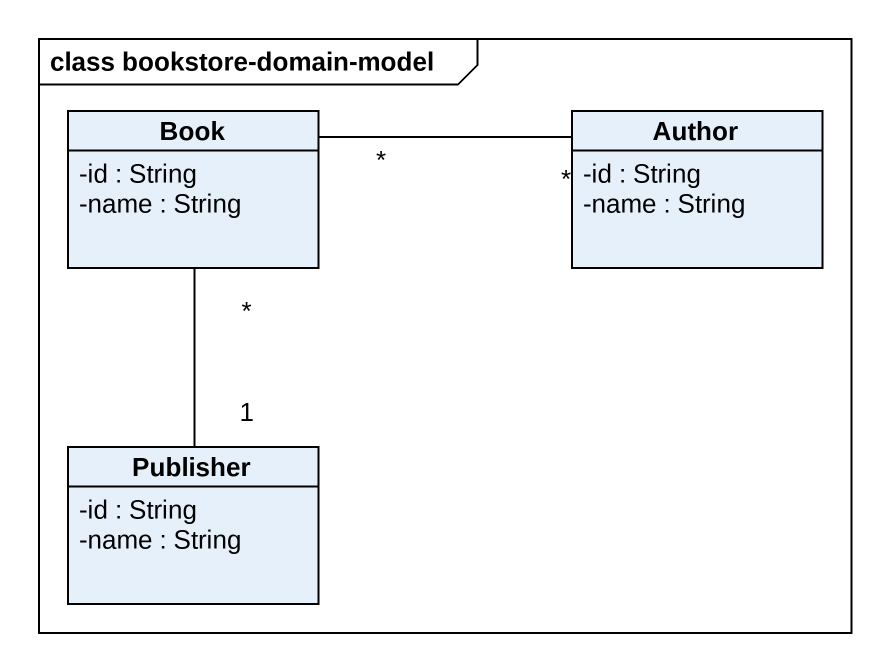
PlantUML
@startuml
mainframe class bookstore-domain-model
hide circle
hide empty members
skinparam classAttributeIconSize 0
class Book {
  -id : String
  -name : String
}
class Author {
  -id : String
  -name : String
}
class Publisher {
  -id : String
  -name : String
}
Book "*" -right- "*" Author
Book "*" -- "1" Publisher
@enduml
